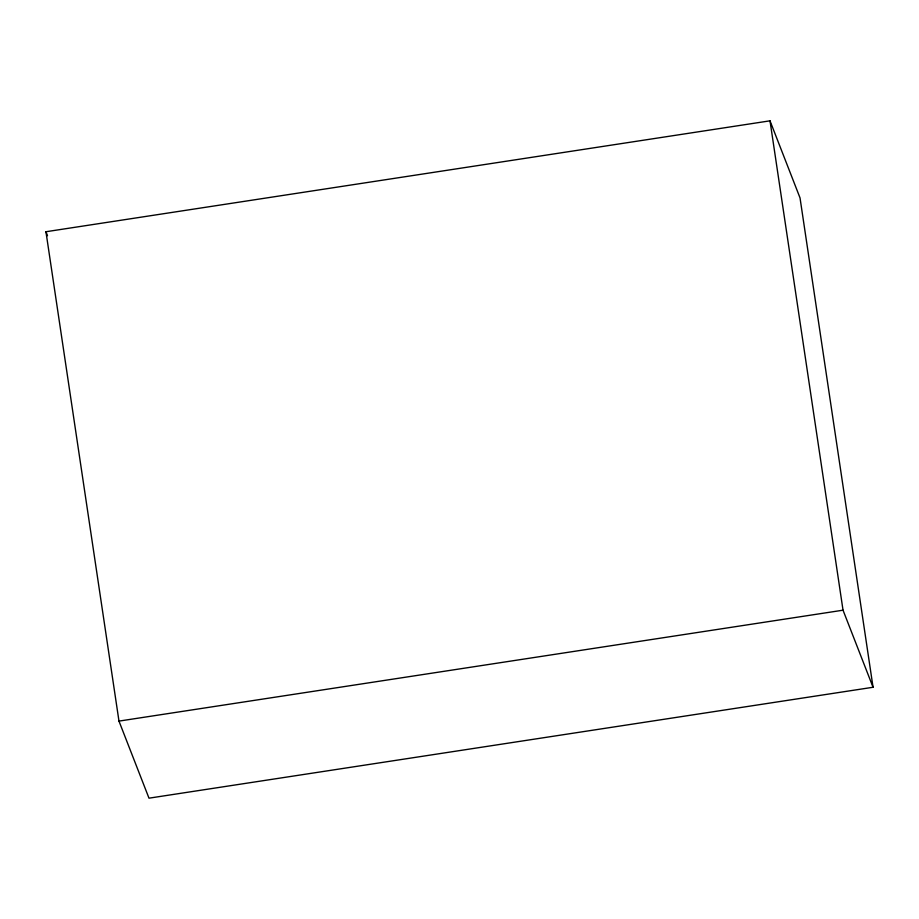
<?xml version="1.0" encoding="UTF-8"?>
<svg xmlns="http://www.w3.org/2000/svg" width="919" height="919" viewBox="0 0 919 919"><rect width="100%" height="100%" fill="white"/><g stroke="black" fill="none" stroke-linecap="round" stroke-linejoin="round"><path stroke-width="1.38" d="M45.95 231.737L770.007 120.826L800.024 197.895L873.05 687.263L148.993 798.174L118.976 721.105L45.95 231.737L47.501 235.723M118.976 721.105L843.033 610.193L873.05 687.263M770.007 120.826L843.033 610.193"/></g></svg>
